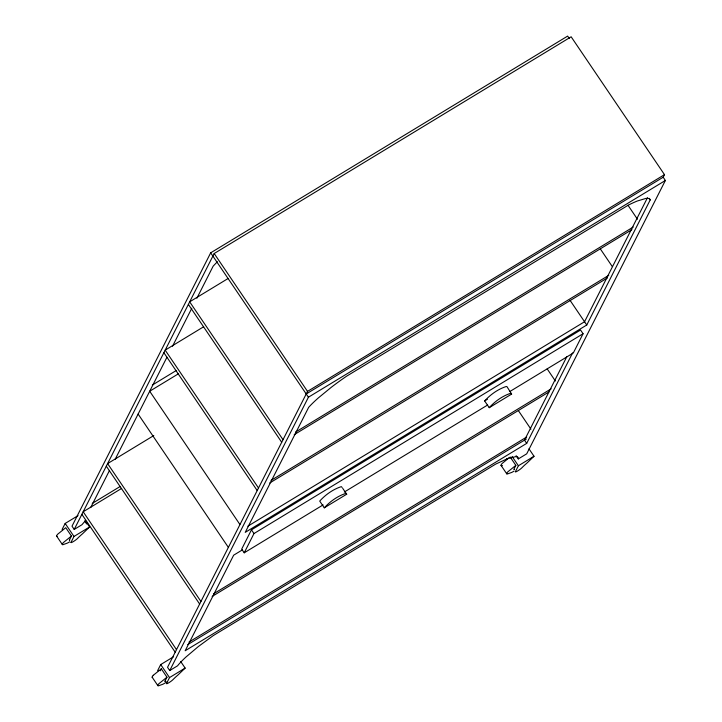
<?xml version="1.0" encoding="UTF-8"?>
<svg xmlns="http://www.w3.org/2000/svg" width="722" height="722" viewBox="0 0 722 722"><rect width="100%" height="100%" fill="white"/><g stroke="black" fill="none" stroke-linecap="round" stroke-linejoin="round"><path stroke-width="1.08" d="M78.039 515.625L65.17 523.441L62.191 529.298A3.276 0.541 -34.1 0 0 62.498 529.551M569.297 38.537L567.645 36.1L210.68 252.835L72.01 526.176L74.213 529.434L81.983 524.713A58.058 9.612 -34.1 0 1 85.593 520.625M74.213 529.434L214.19 253.521L571.147 36.786L664.484 174.652L663.175 177.224L306.218 393.968M69.438 539.993L71.433 536.067L65.765 527.692L57.715 534.181A12.039 1.995 -34.1 0 0 57.029 536.401M71.009 542.321L73.987 536.455L89.609 526.97L85.205 520.463M90.656 507.611L109.536 470.392M115.15 459.327L166.953 357.228M172.531 346.226L191.817 308.213M196.889 298.213L213.134 266.201A62.742 10.388 -34.1 0 1 217.439 261.752M173.578 656.749L160.708 664.565L157.73 670.431A3.276 0.541 -34.1 0 0 158.398 670.558M160.302 670.792L161.304 668.825L166.963 677.191L164.968 681.126M664.484 174.652L307.518 391.396L167.54 667.299L169.742 670.558L177.522 665.837A58.058 9.612 -34.1 0 1 185.897 657.083L198.306 646.578L213.297 635.568L495.698 464.093L508.107 458.398L516.013 456.584A52.85 8.754 -34.1 0 1 518.306 458.921L526.708 453.822L665.377 180.482L663.175 177.224M169.742 670.558L308.42 397.217L665.377 180.482M185.148 668.094L169.517 677.588L166.547 683.445A3.276 0.541 -34.1 0 0 168.235 683.084A5 0.83 -34.1 0 0 173.253 679.375A24.458 4.052 -34.1 0 1 177.955 675.016L185.148 668.094L180.744 661.587M509.804 391.55L573.313 352.986L583.078 333.735L580.56 330.017L251.464 529.831L241.699 549.09L244.217 552.808L323.122 504.895M244.217 552.808L253.982 533.549L583.078 333.735M566.851 356.641L524.497 440.131L526.699 443.38L185.175 650.748L233.657 555.191L242.312 549.929M647.481 197.711L584.549 321.75L247.836 526.194M526.699 443.38L572.627 352.859M650.188 199.967A57.074 9.449 -34.1 0 0 645.766 198.46L637.264 201.023A54.123 8.962 -34.1 0 0 628.573 204.994L346.524 376.243A59.574 9.864 -34.1 0 0 331.335 387.254L318.285 397.966A62.742 10.388 -34.1 0 0 308.673 407.325L245.236 532.367L586.76 325.008L650.197 199.958L649.096 198.333M510.174 456.999L515.842 465.365L513.847 469.3A3.276 0.541 -34.1 0 0 514.515 469.426M515.418 471.619L518.396 465.762L534.018 456.268L528.982 448.831M89.609 526.97L82.416 533.883A24.458 4.052 -34.1 0 0 77.741 538.233A5 0.83 -34.1 0 1 72.696 541.96A3.276 0.541 -34.1 0 1 71.027 542.312M534.018 456.268L526.834 463.19A24.458 4.052 -34.1 0 0 522.15 467.54A5 0.83 -34.1 0 1 517.105 471.267A3.276 0.541 -34.1 0 1 515.436 471.61M324.286 507.828C330.098 501.429 337.625 496.041 345.883 493.379L346.695 494.218L324.286 507.828L319.72 501.086C325.532 494.687 333.059 489.29 341.325 486.637L342.129 487.476M484.652 400.945C490.464 394.546 497.99 389.158 506.248 386.505L506.997 386.685L511.618 394.086L489.209 407.686L484.652 400.945L487.449 399.248M489.209 407.686C495.03 401.288 502.548 395.9 510.815 393.246L511.618 394.086M153.254 675.305L161.304 668.825M71.433 536.067L63.383 542.547A12.039 1.995 -34.1 0 0 62.697 544.776L67.326 543.124A11.083 1.832 -34.1 0 0 69.646 541.825M166.963 677.191L158.921 683.68A12.039 1.995 -34.1 0 0 158.235 685.9L162.865 684.248A11.083 1.832 -34.1 0 0 166.827 681.929M509.362 457.558L502.133 463.479A12.039 1.995 -34.1 0 0 501.438 465.708L502.476 465.582M515.842 465.365L507.801 471.854A12.039 1.995 -34.1 0 0 507.106 474.074L511.736 472.423A11.083 1.832 -34.1 0 0 514.055 471.123M228.17 278.457L189.678 301.823L283.015 439.698M203.658 326.759L165.176 350.134L258.503 488M152.306 385.07L176.358 370.458M178.56 373.716L149.698 391.243L239.875 524.452M153.795 435.556L107.605 463.596L200.942 601.471M92.245 503.442L120.141 486.502M121.657 488.397L83.174 511.772L176.502 649.638M295.524 432.099L633.239 227.051M294.215 434.671L631.94 229.623M271.012 480.41L608.736 275.353M269.712 482.982L607.428 277.925M344.286 492.043L487.666 404.988M213.45 593.881L551.166 388.824M212.142 596.444L548.9 391.983M189.011 642.048L526.726 436.99M187.711 644.62L526.392 438.976M627.996 205.265L637.454 219.235M600.334 248.91L612.319 266.608M570.046 300.325L586.76 325.008M547.186 368.897L555.38 381.008M518.333 410.547L530.941 429.175M516.104 455.663L518.306 458.921M512.097 456.457L518.396 465.762M501.032 465.374L506.7 473.74M214.19 253.521L307.518 391.396M210.68 252.835L308.42 397.217M342.697 488.325L346.695 494.218M188.379 304.395L281.706 442.27M163.867 352.706L257.203 490.572M251.464 529.831L253.982 533.549M138.119 414.058L228.296 547.276M106.305 466.168L199.633 604.043M81.866 514.335L175.202 652.21M84.763 521.176L86.649 523.964M65.17 523.441L73.987 536.455M160.708 664.565L169.517 677.588M56.623 536.076L62.282 544.442M152.152 677.2L157.82 685.566M69.736 540.246A3.276 0.541 -34.1 0 1 69.456 539.984M152.568 677.534A12.039 1.995 -34.1 0 1 153.254 675.305M165.636 681.252A3.276 0.541 -34.1 0 1 164.986 681.117M506.907 458.849A3.276 0.541 -34.1 0 1 506.6 458.831M506.582 458.696A3.276 0.541 -34.1 0 1 506.627 458.587"/></g></svg>
